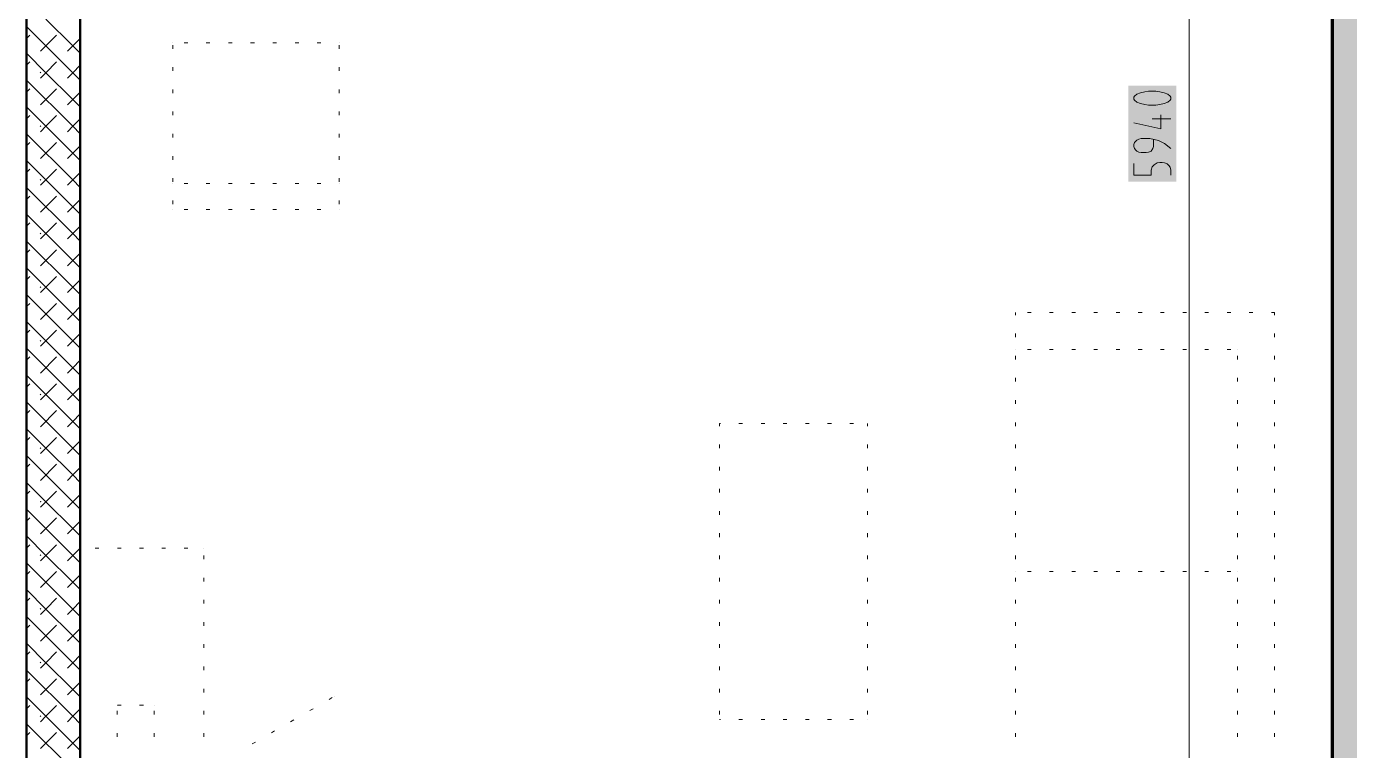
# Model space of a CAD drawing. Header units: millimetres. Extents: x 0 to 594, y 0 to 420.
# Drawn here: x 313.66 to 350.32, y 145.32 to 165.38 of the extents above; entities that cross this region are included whole.
import ezdxf

# ---------------------------------------------------------------- set-up
doc = ezdxf.new("R2010")
doc.units = ezdxf.units.MM
doc.header["$LTSCALE"] = 8
for name, color, linetype in [('PDF_Koty delkove', 7, 'Continuous'), ('PDF_Nabytek', 7, 'Continuous'), ('PDF_Pricky zdene', 7, 'Continuous'), ('PDF_Steny obvodove nosne', 7, 'Continuous')]:
    doc.layers.add(name, color=color, linetype=linetype)

msp = doc.modelspace()

# ---------------------------------------------------------------- linework, layer by layer
at = {"layer": 'PDF_Koty delkove', "lineweight": 18}
for points in [[(345.88, 150.974), (345.88, 192.854), (345.88, 194.34), (345.88, 195.878), (345.88, 205.615), (345.88, 207.204), (345.88, 215.711), (345.88, 218.325)], [(345.094, 162.932), (345.094, 162.549), (344.342, 162.714)], [(345.367, 162.823), (344.855, 162.823)], [(345.367, 162.002), (345.196, 162.139), (345.025, 162.221), (344.786, 162.275), (344.546, 162.275), (344.479, 162.261), (344.427, 162.234), (344.394, 162.207), (344.359, 162.166), (344.342, 162.111), (344.342, 162.057), (344.359, 162.002), (344.394, 161.96), (344.427, 161.933), (344.479, 161.905), (344.546, 161.891), (344.684, 161.891), (344.751, 161.905), (344.82, 161.933), (344.871, 162.002), (344.889, 162.057), (344.889, 162.248)], [(344.342, 161.591), (344.342, 161.262), (344.82, 161.262), (344.82, 161.4), (344.855, 161.495), (344.906, 161.55), (344.991, 161.604), (345.059, 161.618), (345.128, 161.618), (345.196, 161.604), (345.264, 161.577), (345.315, 161.536), (345.35, 161.482), (345.367, 161.4), (345.367, 161.262)], [(345.88, 128.074), (345.88, 131.969), (345.88, 141.929), (345.88, 146.487), (345.88, 150.974)]]:
    msp.add_lwpolyline(points, dxfattribs=at)
msp.add_lwpolyline([(344.956, 163.589), (344.751, 163.589), (344.65, 163.575), (344.53, 163.548), (344.427, 163.507), (344.359, 163.453), (344.342, 163.425), (344.342, 163.371), (344.359, 163.343), (344.427, 163.289), (344.53, 163.247), (344.65, 163.22), (344.751, 163.206), (344.956, 163.206), (345.059, 163.22), (345.179, 163.247), (345.281, 163.289), (345.35, 163.343), (345.367, 163.371), (345.367, 163.425), (345.35, 163.453), (345.281, 163.507), (345.179, 163.548), (345.059, 163.575)], close=True, dxfattribs=at)
at = {"layer": 'PDF_Koty delkove', "color": 7, "lineweight": 18, "true_color": 0xffffff, "transparency": 33554559}
msp.add_solid([(345.521, 161.081), (345.521, 163.743), (344.189, 161.081), (344.189, 163.743)], dxfattribs=at)
at = {"layer": 'PDF_Nabytek', "lineweight": 13}
for points in [[(317.708, 164.926), (317.708, 164.926)], [(317.708, 164.926), (317.708, 164.926)], [(317.708, 164.767), (317.708, 164.869)], [(318.125, 164.926), (318.022, 164.926)], [(318.74, 164.926), (318.637, 164.926)], [(319.355, 164.926), (319.252, 164.926)], [(319.97, 164.926), (319.867, 164.926)], [(320.585, 164.926), (320.482, 164.926)], [(321.2, 164.926), (321.097, 164.926)], [(321.815, 164.926), (321.712, 164.926)], [(322.321, 164.926), (322.321, 164.926)], [(322.321, 164.926), (322.321, 164.926)], [(322.321, 164.767), (322.321, 164.869)], [(317.708, 164.152), (317.708, 164.254)], [(322.321, 164.152), (322.321, 164.254)], [(317.708, 163.537), (317.708, 163.639)], [(322.321, 163.537), (322.321, 163.639)], [(317.708, 162.922), (317.708, 163.024)], [(322.321, 162.922), (322.321, 163.024)], [(317.708, 162.307), (317.708, 162.409)], [(322.321, 162.307), (322.321, 162.409)], [(317.708, 161.692), (317.708, 161.794)], [(322.321, 161.692), (322.321, 161.794)], [(317.708, 161.077), (317.708, 161.179)], [(317.708, 161.031), (317.708, 161.031)], [(318.125, 161.031), (318.022, 161.031)], [(318.74, 161.031), (318.637, 161.031)], [(319.355, 161.031), (319.252, 161.031)], [(319.97, 161.031), (319.867, 161.031)], [(320.585, 161.031), (320.482, 161.031)], [(321.2, 161.031), (321.097, 161.031)], [(321.815, 161.031), (321.712, 161.031)], [(322.321, 161.077), (322.321, 161.179)], [(322.321, 161.031), (322.321, 161.031)], [(317.708, 160.462), (317.708, 160.564)], [(317.708, 160.313), (317.708, 160.313)], [(317.708, 160.313), (317.708, 160.313)], [(318.125, 160.313), (318.022, 160.313)], [(318.74, 160.313), (318.637, 160.313)], [(319.355, 160.313), (319.252, 160.313)], [(319.97, 160.313), (319.867, 160.313)], [(320.585, 160.313), (320.482, 160.313)], [(321.2, 160.313), (321.097, 160.313)], [(321.815, 160.313), (321.712, 160.313)], [(322.321, 160.462), (322.321, 160.564)], [(322.321, 160.313), (322.321, 160.313)], [(322.321, 160.313), (322.321, 160.313)], [(341.065, 157.387), (341.065, 157.456)], [(341.065, 157.456), (341.065, 157.456)], [(341.065, 157.456), (341.065, 157.456)], [(341.495, 157.456), (341.392, 157.456)], [(342.11, 157.456), (342.007, 157.456)], [(342.725, 157.456), (342.622, 157.456)], [(343.34, 157.456), (343.237, 157.456)], [(343.955, 157.456), (343.852, 157.456)], [(344.57, 157.456), (344.467, 157.456)], [(345.185, 157.456), (345.082, 157.456)], [(345.8, 157.456), (345.697, 157.456)], [(346.415, 157.456), (346.312, 157.456)], [(347.03, 157.456), (346.927, 157.456)], [(347.645, 157.456), (347.542, 157.456)], [(348.24, 157.387), (348.24, 157.456), (348.157, 157.456)], [(348.24, 157.456), (348.24, 157.456)], [(341.065, 156.772), (341.065, 156.874)], [(348.24, 156.772), (348.24, 156.874)], [(341.065, 156.431), (341.065, 156.431)], [(341.065, 156.157), (341.065, 156.259)], [(341.495, 156.431), (341.392, 156.431)], [(342.11, 156.431), (342.007, 156.431)], [(342.725, 156.431), (342.622, 156.431)], [(343.34, 156.431), (343.237, 156.431)], [(343.955, 156.431), (343.852, 156.431)], [(344.57, 156.431), (344.467, 156.431)], [(345.185, 156.431), (345.082, 156.431)], [(345.8, 156.431), (345.697, 156.431)], [(346.415, 156.431), (346.312, 156.431)], [(347.03, 156.431), (346.927, 156.431)], [(347.215, 156.431), (347.215, 156.431)], [(347.215, 156.431), (347.215, 156.431)], [(347.215, 156.157), (347.215, 156.259)], [(348.24, 156.157), (348.24, 156.259)], [(341.065, 155.542), (341.065, 155.644)], [(347.215, 155.542), (347.215, 155.644)], [(348.24, 155.542), (348.24, 155.644)], [(341.065, 154.927), (341.065, 155.029)], [(347.215, 154.927), (347.215, 155.029)], [(348.24, 154.927), (348.24, 155.029)], [(332.885, 154.381), (332.865, 154.381), (332.865, 154.312)], [(332.865, 154.381), (332.865, 154.381)], [(332.865, 154.381), (332.865, 154.381)], [(333.5, 154.381), (333.397, 154.381)], [(334.115, 154.381), (334.012, 154.381)], [(334.73, 154.381), (334.627, 154.381)], [(335.345, 154.381), (335.242, 154.381)], [(335.96, 154.381), (335.857, 154.381)], [(336.575, 154.381), (336.472, 154.381)], [(336.965, 154.381), (336.965, 154.381)], [(336.965, 154.312), (336.965, 154.381)], [(336.965, 154.381), (336.965, 154.381)], [(341.065, 154.312), (341.065, 154.414)], [(347.215, 154.312), (347.215, 154.414)], [(348.24, 154.312), (348.24, 154.414)], [(332.865, 153.697), (332.865, 153.799)], [(336.965, 153.697), (336.965, 153.799)], [(341.065, 153.697), (341.065, 153.799)], [(347.215, 153.697), (347.215, 153.799)], [(348.24, 153.697), (348.24, 153.799)], [(332.865, 153.082), (332.865, 153.184)], [(336.965, 153.082), (336.965, 153.184)], [(341.065, 153.082), (341.065, 153.184)], [(347.215, 153.082), (347.215, 153.184)], [(348.24, 153.082), (348.24, 153.184)], [(332.865, 152.467), (332.865, 152.569)], [(336.965, 152.467), (336.965, 152.569)], [(341.065, 152.467), (341.065, 152.569)], [(347.215, 152.467), (347.215, 152.569)], [(348.24, 152.467), (348.24, 152.569)], [(332.865, 151.852), (332.865, 151.954)], [(336.965, 151.852), (336.965, 151.954)], [(341.065, 151.852), (341.065, 151.954)], [(347.215, 151.852), (347.215, 151.954)], [(348.24, 151.852), (348.24, 151.954)], [(332.865, 151.237), (332.865, 151.339)], [(336.965, 151.237), (336.965, 151.339)], [(341.065, 151.237), (341.065, 151.339)], [(347.215, 151.237), (347.215, 151.339)], [(348.24, 151.237), (348.24, 151.339)], [(315.141, 150.932), (315.141, 150.932)], [(315.141, 150.932), (315.141, 150.932)], [(315.141, 150.622), (315.141, 150.724)], [(315.665, 150.932), (315.562, 150.932)], [(316.28, 150.932), (316.177, 150.932)], [(316.895, 150.932), (316.792, 150.932)], [(317.51, 150.932), (317.407, 150.932)], [(318.125, 150.932), (318.022, 150.932)], [(318.567, 150.932), (318.567, 150.932)], [(318.567, 150.932), (318.567, 150.932)], [(318.567, 150.622), (318.567, 150.724)], [(332.865, 150.622), (332.865, 150.724)], [(336.965, 150.622), (336.965, 150.724)], [(341.065, 150.622), (341.065, 150.724)], [(347.215, 150.622), (347.215, 150.724)], [(348.24, 150.622), (348.24, 150.724)], [(315.141, 150.007), (315.141, 150.109)], [(318.567, 150.007), (318.567, 150.109)], [(332.865, 150.007), (332.865, 150.109)], [(336.965, 150.007), (336.965, 150.109)], [(341.065, 150.281), (341.065, 150.281)], [(341.065, 150.007), (341.065, 150.109)], [(341.495, 150.281), (341.392, 150.281)], [(342.11, 150.281), (342.007, 150.281)], [(342.725, 150.281), (342.622, 150.281)], [(343.34, 150.281), (343.237, 150.281)], [(343.955, 150.281), (343.852, 150.281)], [(344.57, 150.281), (344.467, 150.281)], [(345.185, 150.281), (345.082, 150.281)], [(345.8, 150.281), (345.697, 150.281)], [(346.415, 150.281), (346.312, 150.281)], [(347.03, 150.281), (346.927, 150.281)], [(347.215, 150.281), (347.215, 150.281)], [(347.215, 150.007), (347.215, 150.109)], [(348.24, 150.007), (348.24, 150.109)], [(315.141, 149.392), (315.141, 149.494)], [(318.567, 149.392), (318.567, 149.494)], [(332.865, 149.392), (332.865, 149.494)], [(336.965, 149.392), (336.965, 149.494)], [(341.065, 149.392), (341.065, 149.494)], [(347.215, 149.392), (347.215, 149.494)], [(348.24, 149.392), (348.24, 149.494)], [(315.141, 148.777), (315.141, 148.879)], [(318.567, 148.777), (318.567, 148.879)], [(332.865, 148.777), (332.865, 148.879)], [(336.965, 148.777), (336.965, 148.879)], [(341.065, 148.777), (341.065, 148.879)], [(347.215, 148.777), (347.215, 148.879)], [(348.24, 148.777), (348.24, 148.879)], [(315.141, 148.162), (315.141, 148.264)], [(318.567, 148.162), (318.567, 148.264)], [(332.865, 148.162), (332.865, 148.264)], [(336.965, 148.162), (336.965, 148.264)], [(341.065, 148.162), (341.065, 148.264)], [(347.215, 148.162), (347.215, 148.264)], [(348.24, 148.162), (348.24, 148.264)], [(315.141, 147.547), (315.141, 147.649)], [(318.567, 147.547), (318.567, 147.649)], [(332.865, 147.547), (332.865, 147.649)], [(336.965, 147.547), (336.965, 147.649)], [(341.065, 147.547), (341.065, 147.649)], [(347.215, 147.547), (347.215, 147.649)], [(348.24, 147.547), (348.24, 147.649)], [(315.141, 146.932), (315.141, 147.034)], [(318.567, 146.932), (318.567, 147.034)], [(332.865, 146.932), (332.865, 147.034)], [(336.965, 146.932), (336.965, 147.034)], [(341.065, 146.932), (341.065, 147.034)], [(347.215, 146.932), (347.215, 147.034)], [(348.24, 146.932), (348.24, 147.034)], [(322.042, 146.734), (322.13, 146.786)], [(322.203, 146.828), (322.203, 146.828)], [(315.141, 146.317), (315.141, 146.419)], [(316.166, 146.576), (316.166, 146.576)], [(316.166, 146.576), (316.166, 146.576)], [(316.166, 146.317), (316.166, 146.419)], [(316.28, 146.576), (316.177, 146.576)], [(316.895, 146.576), (316.792, 146.576)], [(317.191, 146.576), (317.191, 146.576)], [(317.191, 146.576), (317.191, 146.576)], [(317.191, 146.317), (317.191, 146.419)], [(318.567, 146.317), (318.567, 146.419)], [(321.509, 146.427), (321.598, 146.478)], [(332.865, 146.317), (332.865, 146.419)], [(336.965, 146.317), (336.965, 146.419)], [(341.065, 146.317), (341.065, 146.419)], [(347.215, 146.317), (347.215, 146.419)], [(348.24, 146.317), (348.24, 146.419)], [(320.976, 146.119), (321.065, 146.171)], [(332.865, 146.181), (332.865, 146.181)], [(332.885, 146.181), (332.865, 146.181)], [(332.865, 146.181), (332.865, 146.181)], [(333.5, 146.181), (333.397, 146.181)], [(334.115, 146.181), (334.012, 146.181)], [(334.73, 146.181), (334.627, 146.181)], [(335.345, 146.181), (335.242, 146.181)], [(335.96, 146.181), (335.857, 146.181)], [(336.575, 146.181), (336.472, 146.181)], [(336.965, 146.181), (336.965, 146.181)], [(336.965, 146.181), (336.965, 146.181)], [(315.141, 145.702), (315.141, 145.804)], [(316.166, 145.702), (316.166, 145.804)], [(317.191, 145.702), (317.191, 145.804)], [(318.567, 145.702), (318.567, 145.804)], [(320.444, 145.812), (320.533, 145.863)], [(341.065, 145.702), (341.065, 145.804)], [(347.215, 145.702), (347.215, 145.804)], [(348.24, 145.702), (348.24, 145.804)], [(319.911, 145.504), (320, 145.556)]]:
    msp.add_lwpolyline(points, dxfattribs=at)
at = {"layer": 'PDF_Pricky zdene', "lineweight": 50}
msp.add_lwpolyline([(315.141, 131.816), (315.141, 131.969), (315.141, 181.118), (313.655, 181.118), (313.655, 131.969), (313.655, 131.816)], close=True, dxfattribs=at)
at = {"layer": 'PDF_Pricky zdene', "lineweight": 9}
for points in [[(314.936, 164.103), (313.655, 165.384)], [(314.936, 164.846), (314.193, 165.589)], [(313.655, 165.051), (313.747, 165.143)], [(314.045, 164.697), (314.491, 165.143)], [(314.936, 164.846), (315.141, 165.051)], [(314.193, 164.103), (313.655, 164.641)], [(315.141, 164.641), (314.936, 164.846), (314.788, 164.697)], [(313.655, 164.308), (313.747, 164.4)], [(314.193, 164.103), (314.491, 164.4)], [(314.936, 164.103), (315.141, 164.308)], [(314.936, 162.617), (313.655, 163.898)], [(314.045, 163.954), (314.193, 164.103)], [(314.936, 163.36), (314.193, 164.103)], [(314.788, 163.954), (314.936, 164.103)], [(315.141, 163.898), (314.936, 164.103)], [(313.655, 163.565), (313.747, 163.657)], [(314.045, 163.211), (314.491, 163.657)], [(314.936, 163.36), (315.141, 163.565)], [(314.788, 163.211), (314.936, 163.36)], [(315.141, 163.155), (314.936, 163.36)], [(314.193, 162.617), (313.655, 163.155)], [(313.655, 162.822), (313.747, 162.914)], [(314.193, 162.617), (314.491, 162.914)], [(314.936, 162.617), (315.141, 162.822)], [(314.045, 162.468), (314.193, 162.617)], [(314.936, 161.874), (314.193, 162.617)], [(314.788, 162.468), (314.936, 162.617)], [(315.141, 162.412), (314.936, 162.617)], [(314.936, 161.13), (313.655, 162.412)], [(313.655, 162.079), (313.747, 162.171)], [(314.045, 161.725), (314.491, 162.171)], [(314.936, 161.874), (315.141, 162.079)], [(315.141, 161.669), (314.936, 161.874), (314.788, 161.725)], [(314.193, 161.13), (313.655, 161.669)], [(313.655, 161.335), (313.747, 161.428)], [(314.193, 161.13), (314.491, 161.428)], [(314.936, 161.13), (315.141, 161.335)], [(314.045, 160.982), (314.193, 161.13)], [(314.936, 160.387), (314.193, 161.13)], [(314.788, 160.982), (314.936, 161.13)], [(315.141, 160.925), (314.936, 161.13)], [(314.936, 159.644), (313.655, 160.925)], [(313.655, 160.592), (313.747, 160.685)], [(314.045, 160.239), (314.491, 160.685)], [(314.788, 160.239), (314.936, 160.387), (315.141, 160.592)], [(315.141, 160.182), (314.936, 160.387)], [(314.491, 159.941), (314.193, 159.644), (313.655, 160.182)], [(313.655, 159.849), (313.747, 159.941)], [(314.045, 159.496), (314.193, 159.644)], [(314.936, 158.901), (314.193, 159.644)], [(314.788, 159.496), (314.936, 159.644)], [(314.936, 159.644), (315.141, 159.849)], [(315.141, 159.439), (314.936, 159.644)], [(314.936, 158.158), (313.655, 159.439)], [(313.655, 159.106), (313.747, 159.198)], [(314.045, 158.752), (314.491, 159.198)], [(314.788, 158.752), (314.936, 158.901), (315.141, 159.106)], [(315.141, 158.696), (314.936, 158.901)], [(314.491, 158.455), (314.193, 158.158), (313.655, 158.696)], [(313.655, 158.363), (313.747, 158.455)], [(314.045, 158.009), (314.193, 158.158)], [(314.936, 157.415), (314.193, 158.158)], [(314.788, 158.009), (314.936, 158.158)], [(314.936, 158.158), (315.141, 158.363)], [(315.141, 157.953), (314.936, 158.158)], [(315.141, 156.877), (314.936, 156.672), (313.655, 157.953)], [(313.655, 157.62), (313.747, 157.712)], [(314.045, 157.266), (314.491, 157.712)], [(314.788, 157.266), (314.936, 157.415)], [(315.141, 157.21), (314.936, 157.415), (315.141, 157.62)], [(314.193, 156.672), (313.655, 157.21)], [(313.655, 156.877), (313.747, 156.969)], [(314.045, 156.523), (314.193, 156.672), (314.491, 156.969)], [(314.936, 155.929), (314.193, 156.672)], [(314.788, 156.523), (314.936, 156.672)], [(315.141, 156.467), (314.936, 156.672)], [(315.141, 154.98), (314.936, 155.185), (313.655, 156.467)], [(313.655, 156.134), (313.747, 156.226)], [(314.045, 155.78), (314.491, 156.226)], [(314.788, 155.78), (314.936, 155.929)], [(315.141, 155.724), (314.936, 155.929), (315.141, 156.134)], [(314.193, 155.185), (313.655, 155.724)], [(313.655, 155.39), (313.747, 155.483)], [(314.045, 155.037), (314.193, 155.185), (314.491, 155.483)], [(315.141, 154.647), (314.936, 154.442), (314.193, 155.185)], [(314.788, 155.037), (314.936, 155.185)], [(314.936, 155.185), (315.141, 155.39)], [(315.141, 153.494), (314.936, 153.699), (313.655, 154.98)], [(313.655, 154.647), (313.747, 154.74)], [(314.045, 154.294), (314.491, 154.74)], [(315.141, 154.237), (314.936, 154.442), (314.788, 154.294)], [(314.936, 152.956), (314.193, 153.699), (313.655, 154.237)], [(313.655, 153.904), (313.747, 153.996)], [(314.045, 153.551), (314.193, 153.699), (314.491, 153.996)], [(314.788, 153.551), (314.936, 153.699)], [(314.936, 153.699), (315.141, 153.904)], [(315.141, 152.008), (314.936, 152.213), (313.655, 153.494)], [(313.655, 153.161), (313.747, 153.253)], [(314.045, 152.807), (314.491, 153.253)], [(314.788, 152.807), (314.936, 152.956)], [(314.936, 152.956), (315.141, 153.161)], [(315.141, 152.751), (314.936, 152.956)], [(314.936, 151.47), (314.193, 152.213), (313.655, 152.751)], [(313.655, 152.418), (313.747, 152.51)], [(314.045, 152.064), (314.193, 152.213), (314.491, 152.51)], [(314.788, 152.064), (314.936, 152.213)], [(314.936, 152.213), (315.141, 152.418)], [(315.141, 150.522), (314.936, 150.727), (313.655, 152.008)], [(313.655, 151.675), (313.747, 151.767)], [(314.045, 151.321), (314.491, 151.767)], [(314.788, 151.321), (314.936, 151.47)], [(314.936, 151.47), (315.141, 151.675)], [(315.141, 151.265), (314.936, 151.47)], [(314.936, 149.984), (314.193, 150.727), (313.655, 151.265)], [(313.655, 150.932), (313.747, 151.024)], [(314.045, 150.578), (314.193, 150.727), (314.491, 151.024)], [(314.788, 150.578), (314.936, 150.727)], [(314.936, 150.727), (315.141, 150.932)], [(315.141, 149.036), (314.936, 149.241), (313.655, 150.522)], [(313.655, 150.189), (313.747, 150.281)], [(314.045, 149.835), (314.491, 150.281)], [(315.141, 149.779), (314.936, 149.984), (314.788, 149.835)], [(314.936, 149.984), (315.141, 150.189)], [(314.936, 148.497), (314.193, 149.241), (313.655, 149.779)], [(313.655, 149.446), (313.747, 149.538)], [(314.045, 149.092), (314.193, 149.241), (314.491, 149.538)], [(314.788, 149.092), (314.936, 149.241)], [(314.936, 149.241), (315.141, 149.446)], [(315.141, 147.549), (314.936, 147.754), (313.655, 149.036)], [(313.655, 148.702), (313.747, 148.795)], [(314.045, 148.349), (314.491, 148.795)], [(314.788, 148.349), (314.936, 148.497)], [(314.936, 148.497), (315.141, 148.702)], [(315.141, 148.292), (314.936, 148.497)], [(314.936, 147.011), (314.193, 147.754), (313.655, 148.292)], [(313.655, 147.959), (313.747, 148.052)], [(314.045, 147.606), (314.193, 147.754), (314.491, 148.052)], [(314.936, 147.754), (315.141, 147.959)], [(315.141, 146.063), (314.936, 146.268), (313.655, 147.549)], [(314.788, 147.606), (314.936, 147.754)], [(313.655, 147.216), (313.747, 147.308)], [(314.045, 146.863), (314.491, 147.308)], [(314.936, 147.011), (315.141, 147.216)], [(314.788, 145.376), (314.936, 145.525), (314.193, 146.268), (313.655, 146.806)], [(315.141, 146.806), (314.936, 147.011), (314.788, 146.863)], [(313.655, 146.473), (313.747, 146.565)], [(314.045, 146.119), (314.193, 146.268), (314.491, 146.565)], [(314.936, 146.268), (315.141, 146.473)], [(315.141, 144.577), (314.936, 144.782), (313.655, 146.063)], [(314.788, 146.119), (314.936, 146.268)], [(313.655, 145.73), (313.747, 145.822)], [(314.045, 145.376), (314.491, 145.822)], [(314.936, 145.525), (315.141, 145.73)], [(315.141, 145.32), (314.936, 145.525)]]:
    msp.add_lwpolyline(points, dxfattribs=at)
at = {"layer": 'PDF_Pricky zdene', "lineweight": 9, "transparency": 33554559}
for points in [[(314.045, 164.083), (314.022, 164.106), (314.068, 164.106), (314.045, 164.129)], [(314.936, 164.08), (314.913, 164.103), (314.96, 164.103), (314.936, 164.126)], [(314.045, 162.597), (314.022, 162.62), (314.068, 162.62), (314.045, 162.643)], [(314.936, 162.594), (314.913, 162.617), (314.96, 162.617), (314.936, 162.64)], [(314.045, 161.11), (314.022, 161.133), (314.068, 161.133), (314.045, 161.156)], [(314.936, 161.107), (314.913, 161.13), (314.96, 161.13), (314.936, 161.153)], [(314.045, 159.624), (314.022, 159.647), (314.068, 159.647), (314.045, 159.67)], [(314.936, 159.621), (314.913, 159.644), (314.96, 159.644), (314.936, 159.667)], [(314.045, 158.138), (314.022, 158.161), (314.068, 158.161), (314.045, 158.184)], [(314.936, 158.135), (314.913, 158.158), (314.96, 158.158), (314.936, 158.181)], [(314.045, 156.652), (314.022, 156.675), (314.068, 156.675), (314.045, 156.698)], [(314.936, 156.649), (314.913, 156.672), (314.96, 156.672), (314.936, 156.695)], [(314.045, 155.165), (314.022, 155.188), (314.068, 155.188), (314.045, 155.211)], [(314.936, 155.162), (314.913, 155.185), (314.96, 155.185), (314.936, 155.209)], [(314.045, 153.679), (314.022, 153.702), (314.068, 153.702), (314.045, 153.725)], [(314.936, 153.676), (314.913, 153.699), (314.96, 153.699), (314.936, 153.722)], [(314.045, 152.193), (314.022, 152.216), (314.068, 152.216), (314.045, 152.239)], [(314.936, 152.19), (314.913, 152.213), (314.96, 152.213), (314.936, 152.236)], [(314.045, 150.707), (314.022, 150.73), (314.068, 150.73), (314.045, 150.753)], [(314.936, 150.704), (314.913, 150.727), (314.96, 150.727), (314.936, 150.75)], [(314.045, 149.22), (314.022, 149.243), (314.068, 149.243), (314.045, 149.267)], [(314.936, 149.217), (314.913, 149.241), (314.96, 149.241), (314.936, 149.264)], [(314.045, 147.734), (314.022, 147.757), (314.068, 147.757), (314.045, 147.78)], [(314.936, 147.731), (314.913, 147.754), (314.96, 147.754), (314.936, 147.777)], [(314.045, 146.248), (314.022, 146.271), (314.068, 146.271), (314.045, 146.294)], [(314.936, 146.245), (314.913, 146.268), (314.96, 146.268), (314.936, 146.291)]]:
    msp.add_solid(points, dxfattribs=at)
at = {"layer": 'PDF_Steny obvodove nosne', "lineweight": 70}
msp.add_lwpolyline([(351.887, 129.561), (351.887, 131.969), (351.887, 205.615), (351.887, 215.711), (351.887, 218.171), (349.837, 218.171), (349.837, 215.711), (349.837, 207.204), (349.837, 205.615), (349.837, 131.969), (349.837, 129.561)], close=True, dxfattribs=at)
at = {"layer": 'PDF_Steny obvodove nosne', "color": 9, "lineweight": 9, "true_color": 0xc0c0c0, "transparency": 33554559}
msp.add_solid([(351.887, 129.561), (351.887, 218.171), (349.837, 129.561), (349.837, 218.171)], dxfattribs=at)

doc.saveas('drawing.dxf')
